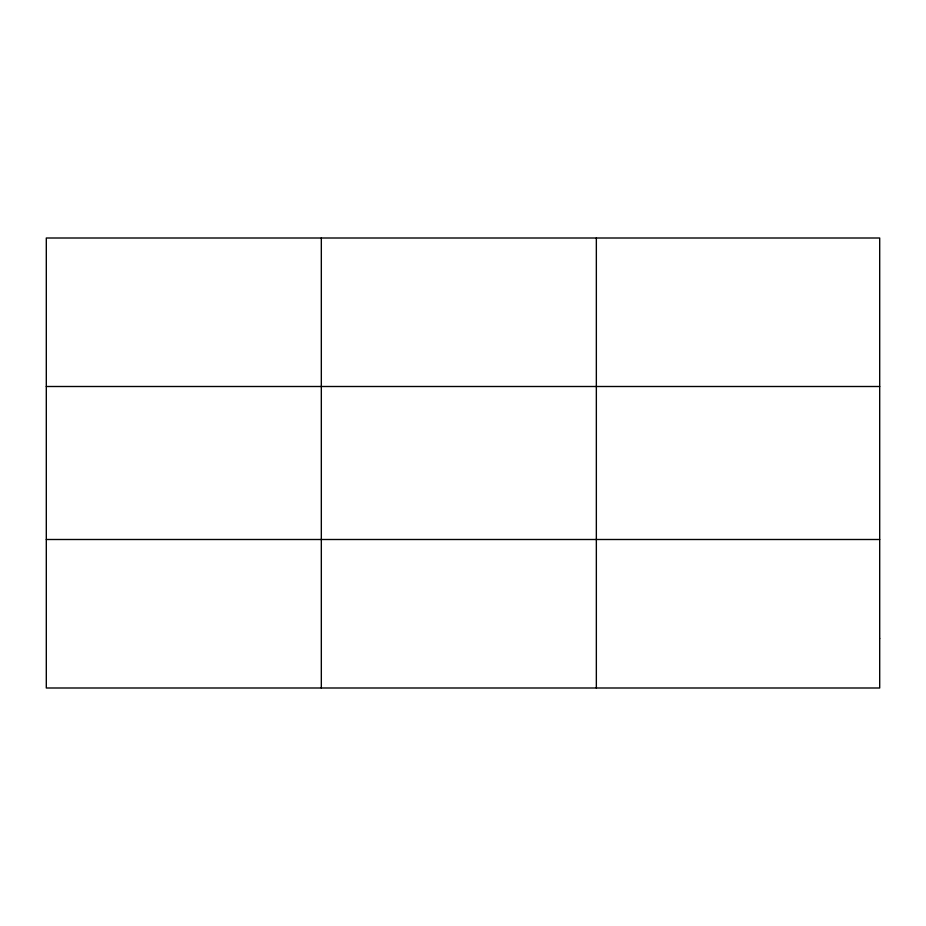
<?xml version="1.0" encoding="UTF-8"?>
<svg xmlns="http://www.w3.org/2000/svg" width="926" height="926" viewBox="0 0 926 926"><rect width="100%" height="100%" fill="white"/><g stroke="black" fill="none" stroke-linecap="round" stroke-linejoin="round"><path stroke-width="1.39" d="M321.322 238.005L321.322 687.995M596.344 238.005L596.344 687.995M46.3 386.501L879.7 386.501M46.3 539.499L879.7 539.499M879.7 638.5L879.7 687.995L46.3 687.995L46.3 238.005L879.7 238.005L879.7 638.5"/></g></svg>
